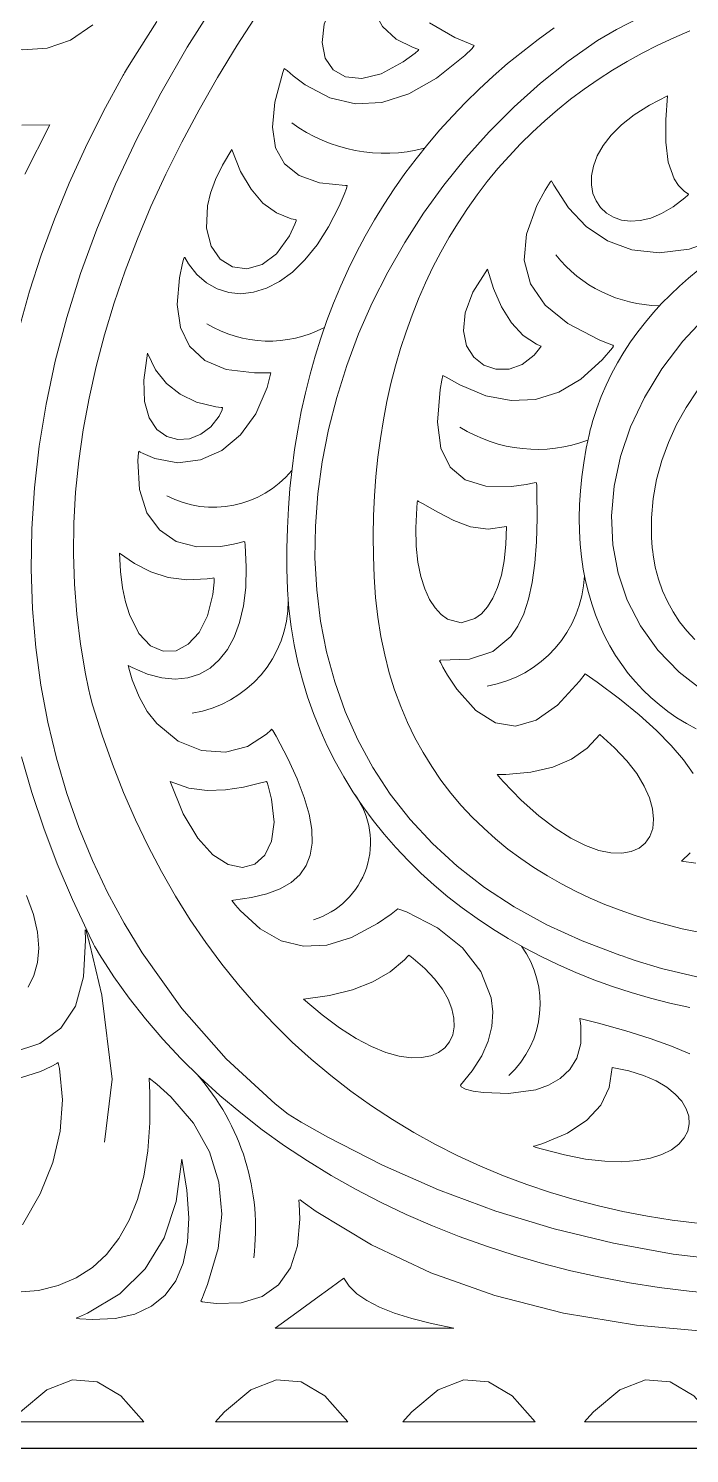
# Model space of a CAD drawing. Header units: inches. Extents: x 249 to 1192, y -18 to 440.
# Drawn here: x 703.791 to 704.102, y 263.882 to 264.551 of the extents above; entities that cross this region are included whole.
import ezdxf

# ---------------------------------------------------------------- set-up
doc = ezdxf.new("R2010")
doc.units = ezdxf.units.IN
doc.header["$MEASUREMENT"] = 0
doc.layers.add('KACA', color=141, linetype='Continuous', lineweight=30)
doc.layers.add('KUSEN', color=16, linetype='Continuous', lineweight=15)

# ---------------------------------------------------------------- blocks, each defined once
blk = doc.blocks.new('GORGA')
blk.add_lwpolyline([(366.59218, 151.19092), (367.59218, 151.19092), (367.59218, 149.19092), (366.59218, 149.19092)], close=True)
blk.add_lwpolyline([(366.59218, 151.19092), (367.59218, 151.19092), (367.59218, 149.19092), (366.59218, 149.19092)], close=True)
at = {"lineweight": 9}
for points in [[(366.81502, 149.86991), (366.8013, 149.84821), (366.78886, 149.82664), (366.77767, 149.80522), (366.76769, 149.78397), (366.7589, 149.7629), (366.75128, 149.74204), (366.74478, 149.72141), (366.73939, 149.70102), (366.73508, 149.68089), (366.73181, 149.66104), (366.72956, 149.6415), (366.72831, 149.62227), (366.72801, 149.60339), (366.72865, 149.58486), (366.73019, 149.56671), (366.73261, 149.54896), (366.73588, 149.53162), (366.73997, 149.51471), (366.74485, 149.49826), (366.75049, 149.48229), (366.75687, 149.4668), (366.76395, 149.45182), (366.77171, 149.43738), (366.78012, 149.42348), (366.79878, 149.39741), (366.81968, 149.37376), (366.84262, 149.35269), (366.84865, 149.34784), (366.85483, 149.34408), (366.86737, 149.33698), (366.89302, 149.32389), (366.91936, 149.31233), (366.94627, 149.30234), (366.97367, 149.29396), (367.00145, 149.28721), (367.0295, 149.28214), (367.05773, 149.27877)], [(367.02057, 149.86557), (367.00291, 149.85664), (366.99391, 149.85147), (366.98025, 149.84178), (366.96723, 149.83138), (366.95486, 149.8203), (366.94316, 149.80861), (366.93215, 149.79636), (366.92187, 149.78359), (366.91231, 149.77035), (366.90351, 149.7567), (366.89548, 149.74269), (366.88824, 149.72837), (366.88182, 149.71378), (366.87623, 149.69898), (366.8715, 149.68402), (366.86764, 149.66895), (366.86467, 149.65382), (366.86261, 149.63868), (366.86149, 149.62359), (366.86132, 149.60858), (366.86212, 149.59372), (366.86392, 149.57906), (366.86673, 149.56463), (366.87057, 149.5505), (366.87547, 149.53672), (366.88144, 149.52334), (366.8885, 149.5104), (366.89667, 149.49795), (366.90598, 149.48606), (366.91644, 149.47476), (366.92807, 149.46412), (366.94089, 149.45417), (366.95492, 149.44498), (366.97019, 149.43658), (366.98671, 149.42904), (367.0045, 149.4224), (367.0061, 149.42186), (367.00689, 149.42157), (367.00846, 149.42101), (367.0116, 149.41993), (367.02409, 149.41604), (367.04863, 149.41027)], [(367.04565, 149.7228), (367.03408, 149.71038), (367.02419, 149.69738), (367.01599, 149.68393), (367.0095, 149.67018), (367.00476, 149.65626), (367.00179, 149.6423), (367.0006, 149.62844), (367.00122, 149.61483), (367.00367, 149.60159), (367.00798, 149.58886), (367.01416, 149.57679), (367.02225, 149.56549), (367.03226, 149.55512), (367.04422, 149.54581)], [(366.81502, 149.86991), (366.8013, 149.84821), (366.78886, 149.82664), (366.77767, 149.80522), (366.76769, 149.78397), (366.7589, 149.7629), (366.75128, 149.74204), (366.74478, 149.72141), (366.73939, 149.70102), (366.73508, 149.68089), (366.73181, 149.66104), (366.72956, 149.6415), (366.72831, 149.62227), (366.72801, 149.60339), (366.72865, 149.58486), (366.73019, 149.56671), (366.73261, 149.54896), (366.73588, 149.53162), (366.73997, 149.51471), (366.74485, 149.49826), (366.75049, 149.48229), (366.75687, 149.4668), (366.76395, 149.45182), (366.77171, 149.43738), (366.78012, 149.42348), (366.79878, 149.39741), (366.81968, 149.37376), (366.84262, 149.35269), (366.84865, 149.34784), (366.85483, 149.34408), (366.86737, 149.33698), (366.89302, 149.32389), (366.91936, 149.31233), (366.94627, 149.30234), (366.97367, 149.29396), (367.00145, 149.28721), (367.0295, 149.28214), (367.05773, 149.27877)], [(367.02057, 149.86557), (367.00291, 149.85664), (366.99391, 149.85147), (366.98025, 149.84178), (366.96723, 149.83138), (366.95486, 149.8203), (366.94316, 149.80861), (366.93215, 149.79636), (366.92187, 149.78359), (366.91231, 149.77035), (366.90351, 149.7567), (366.89548, 149.74269), (366.88824, 149.72837), (366.88182, 149.71378), (366.87623, 149.69898), (366.8715, 149.68402), (366.86764, 149.66895), (366.86467, 149.65382), (366.86261, 149.63868), (366.86149, 149.62359), (366.86132, 149.60858), (366.86212, 149.59372), (366.86392, 149.57906), (366.86673, 149.56463), (366.87057, 149.5505), (366.87547, 149.53672), (366.88144, 149.52334), (366.8885, 149.5104), (366.89667, 149.49795), (366.90598, 149.48606), (366.91644, 149.47476), (366.92807, 149.46412), (366.94089, 149.45417), (366.95492, 149.44498), (366.97019, 149.43658), (366.98671, 149.42904), (367.0045, 149.4224), (367.0061, 149.42186), (367.00689, 149.42157), (367.00846, 149.42101), (367.0116, 149.41993), (367.02409, 149.41604), (367.04863, 149.41027)], [(367.04565, 149.7228), (367.03408, 149.71038), (367.02419, 149.69738), (367.01599, 149.68393), (367.0095, 149.67018), (367.00476, 149.65626), (367.00179, 149.6423), (367.0006, 149.62844), (367.00122, 149.61483), (367.00367, 149.60159), (367.00798, 149.58886), (367.01416, 149.57679), (367.02225, 149.56549), (367.03226, 149.55512), (367.04422, 149.54581)], [(367.04009, 149.4655), (367.03342, 149.46642), (367.0375, 149.47038)], [(367.03891, 149.50753), (367.03436, 149.51398), (367.02862, 149.52071), (367.02169, 149.52772), (367.01357, 149.53502), (367.00427, 149.5426), (366.99377, 149.55047), (366.98813, 149.5544), (366.98551, 149.5509), (366.97522, 149.53959), (366.96521, 149.53255), (366.95548, 149.52979), (366.94602, 149.5313), (366.93683, 149.53708), (366.92792, 149.54714), (366.92357, 149.55377), (366.92142, 149.55749), (366.92036, 149.55945), (366.91982, 149.56045), (366.92029, 149.56073), (366.93391, 149.56115), (366.94484, 149.56473), (366.95326, 149.57176), (366.95659, 149.57665), (366.95936, 149.5825), (366.96159, 149.58935), (366.96332, 149.59724), (366.96455, 149.60618), (366.96532, 149.61623), (366.96565, 149.62741), (366.96555, 149.63977), (366.96547, 149.64304), (366.96515, 149.64415), (366.9642, 149.64393), (366.96051, 149.64318), (366.95356, 149.64218), (366.94147, 149.64229), (366.93186, 149.64528), (366.92482, 149.65122), (366.92046, 149.66021), (366.91887, 149.67235), (366.92014, 149.68771), (366.92091, 149.69207), (366.92137, 149.69433), (366.92293, 149.69346), (366.92928, 149.68985), (366.94162, 149.68475), (366.95349, 149.68248), (366.96488, 149.68303), (366.97579, 149.68641), (366.98622, 149.69261), (366.99617, 149.70164), (367.00097, 149.70722), (367.00156, 149.70796), (367.00123, 149.70853), (366.999, 149.70935), (366.99473, 149.71105), (366.98008, 149.71858), (366.96934, 149.7273), (366.96252, 149.73721), (366.95961, 149.74831), (366.96062, 149.76059), (366.96554, 149.77407), (366.96948, 149.78126), (366.97181, 149.78496), (366.97239, 149.78564), (366.97275, 149.78492), (366.97349, 149.7835), (366.98032, 149.77294), (366.98872, 149.76411), (366.99866, 149.75739), (367.01005, 149.75314), (367.02286, 149.75174), (367.03701, 149.75354), (367.05246, 149.75894)], [(367.0374, 149.37612), (367.02869, 149.37974), (367.01867, 149.3833), (367.00728, 149.38685), (366.99447, 149.39043), (366.98752, 149.39225), (366.98573, 149.3927), (366.9858, 149.39162), (366.98612, 149.38928), (366.98613, 149.38094), (366.98434, 149.37411), (366.98102, 149.36867), (366.97649, 149.36446), (366.97104, 149.36136), (366.96496, 149.35924), (366.95213, 149.3574), (366.94037, 149.35786), (366.93564, 149.35862), (366.93206, 149.35955), (366.92995, 149.36053), (366.92959, 149.36141), (366.93517, 149.36809), (366.9396, 149.37512), (366.94263, 149.38209), (366.94433, 149.38897), (366.94477, 149.39571), (366.94402, 149.40227), (366.93927, 149.41465), (366.93066, 149.42576), (366.91878, 149.43524), (366.90422, 149.44273), (366.90027, 149.44408), (366.89706, 149.44159), (366.89074, 149.43719), (366.87854, 149.43064), (366.86692, 149.42712), (366.85588, 149.42662), (366.84541, 149.42914), (366.83552, 149.43467), (366.82621, 149.44323), (366.82397, 149.44584), (366.82287, 149.44722), (366.82232, 149.44792), (366.82309, 149.44816), (366.83147, 149.44938), (366.83877, 149.45115), (366.84498, 149.45352), (366.85011, 149.45649), (366.85417, 149.4601), (366.85717, 149.46437), (366.85909, 149.46932), (366.85996, 149.47497), (366.85977, 149.48135), (366.85852, 149.48849), (366.85623, 149.49639), (366.8529, 149.5051), (366.84852, 149.51463), (366.84311, 149.52501), (366.8416, 149.52774), (366.84096, 149.52835), (366.84051, 149.52786), (366.83862, 149.52599), (366.8297, 149.52029), (366.81924, 149.51764), (366.80807, 149.51835), (366.79704, 149.5227), (366.78698, 149.531), (366.78257, 149.53672), (366.77872, 149.54354), (366.77553, 149.55149), (366.77421, 149.55591), (366.77366, 149.55818), (366.77549, 149.55723), (366.78261, 149.55424), (366.78936, 149.55246), (366.79572, 149.55188), (366.80164, 149.55246), (366.80708, 149.55416), (366.81202, 149.55696), (366.8164, 149.56082), (366.8202, 149.5657), (366.82337, 149.57158), (366.82588, 149.57843), (366.82769, 149.58621), (366.82877, 149.59488), (366.82906, 149.60442), (366.82855, 149.6148), (366.82842, 149.61616), (366.82786, 149.61647), (366.82627, 149.61599), (366.82313, 149.61517), (366.81706, 149.61404), (366.80586, 149.61387), (366.79617, 149.61646), (366.78826, 149.6218), (366.78243, 149.6299), (366.77896, 149.64072), (366.77814, 149.65427), (366.77838, 149.65808), (366.77863, 149.6587), (366.77929, 149.65832), (366.78064, 149.6576), (366.78605, 149.65531), (366.79695, 149.65336), (366.80759, 149.65472), (366.81753, 149.65915), (366.82634, 149.66643), (366.83359, 149.67633), (366.83885, 149.6886), (366.84061, 149.69555), (366.83291, 149.69545), (366.81968, 149.69711), (366.80956, 149.70134), (366.80244, 149.70796), (366.79818, 149.71675), (366.79664, 149.7275), (366.79769, 149.74002), (366.79915, 149.74688), (366.79961, 149.74865), (366.79985, 149.74954), (366.80019, 149.7496), (366.80192, 149.74668), (366.80588, 149.74164), (366.81041, 149.73769), (366.81542, 149.73486), (366.82083, 149.73317), (366.82655, 149.73264), (366.83248, 149.73331), (366.83855, 149.73521), (366.84465, 149.73835), (366.8507, 149.74277), (366.85662, 149.7485), (366.86231, 149.75556), (366.86768, 149.76397), (366.87265, 149.77377), (366.87496, 149.7792), (366.87606, 149.78205), (366.87642, 149.78333), (366.87557, 149.78334), (366.86339, 149.78463), (366.85387, 149.78801), (366.84701, 149.79349), (366.84282, 149.80106), (366.84129, 149.81072), (366.84242, 149.82247), (366.84621, 149.83632), (366.84687, 149.8382), (366.84818, 149.8373), (366.851, 149.83484), (366.8567, 149.83055), (366.86835, 149.82448), (366.88035, 149.82176), (366.89268, 149.82239), (366.90535, 149.82637), (366.91836, 149.8337), (366.93171, 149.84439), (366.9351, 149.84758), (366.93613, 149.84907), (366.93418, 149.84977), (366.92694, 149.85276), (366.91503, 149.85966)], [(367.04867, 149.24555), (367.01227, 149.24876), (366.97798, 149.25446), (366.9458, 149.26265), (366.91573, 149.27334), (366.88778, 149.28652), (366.86194, 149.30219), (366.85581, 149.3065), (366.8543, 149.3076), (366.85375, 149.3075), (366.85392, 149.30566), (366.85426, 149.29859), (366.85316, 149.28605), (366.84978, 149.27573), (366.84418, 149.26775), (366.83646, 149.2622), (366.82668, 149.25922), (366.81494, 149.2589), (366.80836, 149.25978), (366.80779, 149.26014), (366.80827, 149.26125), (366.8092, 149.26346), (366.81091, 149.26783), (366.81579, 149.28476), (366.81756, 149.30079), (366.81623, 149.31592), (366.81178, 149.33016), (366.80422, 149.34349), (366.79356, 149.35592), (366.78706, 149.3618), (366.78352, 149.36465), (366.78376, 149.3577), (366.78383, 149.34366), (366.78288, 149.33063), (366.78092, 149.31866), (366.77799, 149.30777), (366.77409, 149.29801), (366.76925, 149.28941), (366.76348, 149.282), (366.7568, 149.27583), (366.74922, 149.27093), (366.74078, 149.26733), (366.73148, 149.26508), (366.72134, 149.26421)], [(366.7239, 149.29591), (366.7323, 149.31046), (366.73824, 149.32506), (366.74172, 149.33973), (366.74274, 149.35446), (366.74129, 149.36924), (366.74094, 149.37109), (366.74072, 149.37193), (366.74006, 149.37156), (366.73746, 149.37015), (366.73244, 149.36778), (366.72311, 149.36478)], [(366.72658, 149.40732), (366.72924, 149.41275), (366.73094, 149.41887), (366.73157, 149.42569), (366.73102, 149.4332), (366.72918, 149.44141), (366.72593, 149.45033)], [(366.72509, 149.78871), (366.73688, 149.81192), (366.72361, 149.81172)], [(366.69306, 149.85761), (366.69958, 149.85411), (366.71214, 149.84913), (366.72409, 149.84696), (366.7355, 149.84774), (366.74644, 149.85161), (366.75696, 149.85869)], [(367.04009, 149.4655), (367.03342, 149.46642), (367.0375, 149.47038)], [(367.03891, 149.50753), (367.03436, 149.51398), (367.02862, 149.52071), (367.02169, 149.52772), (367.01357, 149.53502), (367.00427, 149.5426), (366.99377, 149.55047), (366.98813, 149.5544), (366.98551, 149.5509), (366.97522, 149.53959), (366.96521, 149.53255), (366.95548, 149.52979), (366.94602, 149.5313), (366.93683, 149.53708), (366.92792, 149.54714), (366.92357, 149.55377), (366.92142, 149.55749), (366.92036, 149.55945), (366.91982, 149.56045), (366.92029, 149.56073), (366.93391, 149.56115), (366.94484, 149.56473), (366.95326, 149.57176), (366.95659, 149.57665), (366.95936, 149.5825), (366.96159, 149.58935), (366.96332, 149.59724), (366.96455, 149.60618), (366.96532, 149.61623), (366.96565, 149.62741), (366.96555, 149.63977), (366.96547, 149.64304), (366.96515, 149.64415), (366.9642, 149.64393), (366.96051, 149.64318), (366.95356, 149.64218), (366.94147, 149.64229), (366.93186, 149.64528), (366.92482, 149.65122), (366.92046, 149.66021), (366.91887, 149.67235), (366.92014, 149.68771), (366.92091, 149.69207), (366.92137, 149.69433), (366.92293, 149.69346), (366.92928, 149.68985), (366.94162, 149.68475), (366.95349, 149.68248), (366.96488, 149.68303), (366.97579, 149.68641), (366.98622, 149.69261), (366.99617, 149.70164), (367.00097, 149.70722), (367.00156, 149.70796), (367.00123, 149.70853), (366.999, 149.70935), (366.99473, 149.71105), (366.98008, 149.71858), (366.96934, 149.7273), (366.96252, 149.73721), (366.95961, 149.74831), (366.96062, 149.76059), (366.96554, 149.77407), (366.96948, 149.78126), (366.97181, 149.78496), (366.97239, 149.78564), (366.97275, 149.78492), (366.97349, 149.7835), (366.98032, 149.77294), (366.98872, 149.76411), (366.99866, 149.75739), (367.01005, 149.75314), (367.02286, 149.75174), (367.03701, 149.75354), (367.05246, 149.75894)], [(367.0374, 149.37612), (367.02869, 149.37974), (367.01867, 149.3833), (367.00728, 149.38685), (366.99447, 149.39043), (366.98752, 149.39225), (366.98573, 149.3927), (366.9858, 149.39162), (366.98612, 149.38928), (366.98613, 149.38094), (366.98434, 149.37411), (366.98102, 149.36867), (366.97649, 149.36446), (366.97104, 149.36136), (366.96496, 149.35924), (366.95213, 149.3574), (366.94037, 149.35786), (366.93564, 149.35862), (366.93206, 149.35955), (366.92995, 149.36053), (366.92959, 149.36141), (366.93517, 149.36809), (366.9396, 149.37512), (366.94263, 149.38209), (366.94433, 149.38897), (366.94477, 149.39571), (366.94402, 149.40227), (366.93927, 149.41465), (366.93066, 149.42576), (366.91878, 149.43524), (366.90422, 149.44273), (366.90027, 149.44408), (366.89706, 149.44159), (366.89074, 149.43719), (366.87854, 149.43064), (366.86692, 149.42712), (366.85588, 149.42662), (366.84541, 149.42914), (366.83552, 149.43467), (366.82621, 149.44323), (366.82397, 149.44584), (366.82287, 149.44722), (366.82232, 149.44792), (366.82309, 149.44816), (366.83147, 149.44938), (366.83877, 149.45115), (366.84498, 149.45352), (366.85011, 149.45649), (366.85417, 149.4601), (366.85717, 149.46437), (366.85909, 149.46932), (366.85996, 149.47497), (366.85977, 149.48135), (366.85852, 149.48849), (366.85623, 149.49639), (366.8529, 149.5051), (366.84852, 149.51463), (366.84311, 149.52501), (366.8416, 149.52774), (366.84096, 149.52835), (366.84051, 149.52786), (366.83862, 149.52599), (366.8297, 149.52029), (366.81924, 149.51764), (366.80807, 149.51835), (366.79704, 149.5227), (366.78698, 149.531), (366.78257, 149.53672), (366.77872, 149.54354), (366.77553, 149.55149), (366.77421, 149.55591), (366.77366, 149.55818), (366.77549, 149.55723), (366.78261, 149.55424), (366.78936, 149.55246), (366.79572, 149.55188), (366.80164, 149.55246), (366.80708, 149.55416), (366.81202, 149.55696), (366.8164, 149.56082), (366.8202, 149.5657), (366.82337, 149.57158), (366.82588, 149.57843), (366.82769, 149.58621), (366.82877, 149.59488), (366.82906, 149.60442), (366.82855, 149.6148), (366.82842, 149.61616), (366.82786, 149.61647), (366.82627, 149.61599), (366.82313, 149.61517), (366.81706, 149.61404), (366.80586, 149.61387), (366.79617, 149.61646), (366.78826, 149.6218), (366.78243, 149.6299), (366.77896, 149.64072), (366.77814, 149.65427), (366.77838, 149.65808), (366.77863, 149.6587), (366.77929, 149.65832), (366.78064, 149.6576), (366.78605, 149.65531), (366.79695, 149.65336), (366.80759, 149.65472), (366.81753, 149.65915), (366.82634, 149.66643), (366.83359, 149.67633), (366.83885, 149.6886), (366.84061, 149.69555), (366.83291, 149.69545), (366.81968, 149.69711), (366.80956, 149.70134), (366.80244, 149.70796), (366.79818, 149.71675), (366.79664, 149.7275), (366.79769, 149.74002), (366.79915, 149.74688), (366.79961, 149.74865), (366.79985, 149.74954), (366.80019, 149.7496), (366.80192, 149.74668), (366.80588, 149.74164), (366.81041, 149.73769), (366.81542, 149.73486), (366.82083, 149.73317), (366.82655, 149.73264), (366.83248, 149.73331), (366.83855, 149.73521), (366.84465, 149.73835), (366.8507, 149.74277), (366.85662, 149.7485), (366.86231, 149.75556), (366.86768, 149.76397), (366.87265, 149.77377), (366.87496, 149.7792), (366.87606, 149.78205), (366.87642, 149.78333), (366.87557, 149.78334), (366.86339, 149.78463), (366.85387, 149.78801), (366.84701, 149.79349), (366.84282, 149.80106), (366.84129, 149.81072), (366.84242, 149.82247), (366.84621, 149.83632), (366.84687, 149.8382), (366.84818, 149.8373), (366.851, 149.83484), (366.8567, 149.83055), (366.86835, 149.82448), (366.88035, 149.82176), (366.89268, 149.82239), (366.90535, 149.82637), (366.91836, 149.8337), (366.93171, 149.84439), (366.9351, 149.84758), (366.93613, 149.84907), (366.93418, 149.84977), (366.92694, 149.85276), (366.91503, 149.85966)], [(367.04867, 149.24555), (367.01227, 149.24876), (366.97798, 149.25446), (366.9458, 149.26265), (366.91573, 149.27334), (366.88778, 149.28652), (366.86194, 149.30219), (366.85581, 149.3065), (366.8543, 149.3076), (366.85375, 149.3075), (366.85392, 149.30566), (366.85426, 149.29859), (366.85316, 149.28605), (366.84978, 149.27573), (366.84418, 149.26775), (366.83646, 149.2622), (366.82668, 149.25922), (366.81494, 149.2589), (366.80836, 149.25978), (366.80779, 149.26014), (366.80827, 149.26125), (366.8092, 149.26346), (366.81091, 149.26783), (366.81579, 149.28476), (366.81756, 149.30079), (366.81623, 149.31592), (366.81178, 149.33016), (366.80422, 149.34349), (366.79356, 149.35592), (366.78706, 149.3618), (366.78352, 149.36465), (366.78376, 149.3577), (366.78383, 149.34366), (366.78288, 149.33063), (366.78092, 149.31866), (366.77799, 149.30777), (366.77409, 149.29801), (366.76925, 149.28941), (366.76348, 149.282), (366.7568, 149.27583), (366.74922, 149.27093), (366.74078, 149.26733), (366.73148, 149.26508), (366.72134, 149.26421)], [(366.7239, 149.29591), (366.7323, 149.31046), (366.73824, 149.32506), (366.74172, 149.33973), (366.74274, 149.35446), (366.74129, 149.36924), (366.74094, 149.37109), (366.74072, 149.37193), (366.74006, 149.37156), (366.73746, 149.37015), (366.73244, 149.36778), (366.72311, 149.36478)], [(366.72658, 149.40732), (366.72924, 149.41275), (366.73094, 149.41887), (366.73157, 149.42569), (366.73102, 149.4332), (366.72918, 149.44141), (366.72593, 149.45033)], [(366.72509, 149.78871), (366.73688, 149.81192), (366.72361, 149.81172)], [(366.69306, 149.85761), (366.69958, 149.85411), (366.71214, 149.84913), (366.72409, 149.84696), (366.7355, 149.84774), (366.74644, 149.85161), (366.75696, 149.85869)], [(367.05127, 149.26332), (367.03704, 149.26469), (367.02293, 149.26649), (367.00897, 149.26871), (366.99516, 149.27133), (366.98153, 149.27436), (366.96808, 149.27779), (366.95484, 149.28162), (366.9418, 149.28584), (366.929, 149.29044), (366.91644, 149.29542), (366.90414, 149.30077), (366.8921, 149.3065), (366.88036, 149.31259), (366.86891, 149.31903), (366.85778, 149.32584), (366.84698, 149.33299), (366.83652, 149.34049), (366.82642, 149.34833), (366.81668, 149.3565), (366.80734, 149.365), (366.79839, 149.37382), (366.78986, 149.38296), (366.78176, 149.39242), (366.7741, 149.40219), (366.7669, 149.41226), (366.76017, 149.42263), (366.75856, 149.42527), (366.75785, 149.4265), (366.75733, 149.42754), (366.75525, 149.43172), (366.74741, 149.44844), (366.74031, 149.46516), (366.73395, 149.48189), (366.72833, 149.49863), (366.72344, 149.51538)], [(366.72253, 149.71696), (366.72727, 149.73381), (366.73274, 149.75067), (366.73895, 149.76753), (366.7459, 149.78441), (366.75359, 149.80129), (366.76202, 149.81818), (366.77118, 149.83507), (366.77148, 149.8356), (366.77188, 149.83626), (366.77287, 149.83788), (366.77488, 149.84111), (366.77892, 149.84754), (366.78713, 149.8603)], [(367.05127, 149.26332), (367.03704, 149.26469), (367.02293, 149.26649), (367.00897, 149.26871), (366.99516, 149.27133), (366.98153, 149.27436), (366.96808, 149.27779), (366.95484, 149.28162), (366.9418, 149.28584), (366.929, 149.29044), (366.91644, 149.29542), (366.90414, 149.30077), (366.8921, 149.3065), (366.88036, 149.31259), (366.86891, 149.31903), (366.85778, 149.32584), (366.84698, 149.33299), (366.83652, 149.34049), (366.82642, 149.34833), (366.81668, 149.3565), (366.80734, 149.365), (366.79839, 149.37382), (366.78986, 149.38296), (366.78176, 149.39242), (366.7741, 149.40219), (366.7669, 149.41226), (366.76017, 149.42263), (366.75856, 149.42527), (366.75785, 149.4265), (366.75733, 149.42754), (366.75525, 149.43172), (366.74741, 149.44844), (366.74031, 149.46516), (366.73395, 149.48189), (366.72833, 149.49863), (366.72344, 149.51538)], [(366.72253, 149.71696), (366.72727, 149.73381), (366.73274, 149.75067), (366.73895, 149.76753), (366.7459, 149.78441), (366.75359, 149.80129), (366.76202, 149.81818), (366.77118, 149.83507), (366.77148, 149.8356), (366.77188, 149.83626), (366.77287, 149.83788), (366.77488, 149.84111), (366.77892, 149.84754), (366.78713, 149.8603)], [(366.9736, 149.85732), (366.96611, 149.8519), (366.95884, 149.84632), (366.95179, 149.84057), (366.94497, 149.83466), (366.93837, 149.82859), (366.932, 149.82237), (366.92586, 149.81599), (366.91994, 149.80946), (366.91425, 149.80278), (366.90879, 149.79595), (366.90356, 149.78898), (366.89856, 149.78187), (366.89379, 149.77462), (366.88926, 149.76722), (366.88495, 149.7597), (366.88088, 149.75203), (366.87704, 149.74424), (366.87344, 149.73632), (366.87008, 149.72827), (366.86695, 149.7201), (366.86406, 149.7118), (366.8614, 149.70339), (366.85899, 149.69485), (366.85681, 149.6862), (366.85488, 149.67744), (366.85319, 149.66856), (366.85173, 149.65958), (366.85053, 149.65049), (366.84956, 149.6413), (366.84884, 149.632), (366.84837, 149.6226), (366.84814, 149.61311), (366.84816, 149.60352), (366.84842, 149.59384), (366.84854, 149.59147), (366.8487, 149.58929), (366.84909, 149.58496), (366.85015, 149.5764), (366.85156, 149.56797), (366.85332, 149.55968), (366.85542, 149.55154), (366.85785, 149.54355), (366.86062, 149.53571), (366.8637, 149.52803), (366.86711, 149.52052), (366.87082, 149.51317), (366.87484, 149.50599), (366.87916, 149.49898), (366.88377, 149.49216), (366.88866, 149.48552), (366.89384, 149.47906), (366.89929, 149.4728), (366.90501, 149.46673), (366.91099, 149.46087), (366.91722, 149.45521), (366.92371, 149.44976), (366.93044, 149.44452), (366.93741, 149.4395), (366.94461, 149.4347), (366.95203, 149.43013), (366.95968, 149.42578), (366.96754, 149.42167), (366.9756, 149.4178), (366.98387, 149.41418), (366.99233, 149.4108), (367.00098, 149.40767), (367.00982, 149.40479), (367.01883, 149.40218), (367.02801, 149.39983), (367.03735, 149.39775)], [(367.04126, 149.74361), (367.03677, 149.73994), (367.03241, 149.73612), (367.02818, 149.73215), (367.02411, 149.72804), (367.0202, 149.72377), (367.01645, 149.71936), (367.01288, 149.7148), (367.0095, 149.71009), (367.00631, 149.70523), (367.00332, 149.70023), (367.00055, 149.69509), (366.998, 149.6898), (366.99568, 149.68437), (366.9936, 149.67879), (366.99177, 149.67308), (366.99096, 149.67016), (366.99057, 149.6687), (366.99017, 149.66703), (366.98871, 149.66013), (366.98751, 149.65334), (366.98659, 149.64667), (366.98592, 149.64011), (366.98552, 149.63368), (366.98537, 149.62738), (366.98548, 149.6212), (366.98584, 149.61516), (366.98645, 149.60925), (366.9873, 149.60349), (366.98839, 149.59787), (366.98971, 149.5924), (366.99127, 149.58709), (366.99306, 149.58193), (366.99508, 149.57694), (366.99732, 149.57211), (366.99978, 149.56745), (367.00246, 149.56296), (367.00535, 149.55865), (367.00844, 149.55452), (367.01175, 149.55057), (367.01526, 149.54682), (367.01896, 149.54325), (367.02287, 149.53988), (367.02696, 149.53672), (367.03125, 149.53376), (367.03572, 149.531), (367.04037, 149.52846)], [(366.9736, 149.85732), (366.96611, 149.8519), (366.95884, 149.84632), (366.95179, 149.84057), (366.94497, 149.83466), (366.93837, 149.82859), (366.932, 149.82237), (366.92586, 149.81599), (366.91994, 149.80946), (366.91425, 149.80278), (366.90879, 149.79595), (366.90356, 149.78898), (366.89856, 149.78187), (366.89379, 149.77462), (366.88926, 149.76722), (366.88495, 149.7597), (366.88088, 149.75203), (366.87704, 149.74424), (366.87344, 149.73632), (366.87008, 149.72827), (366.86695, 149.7201), (366.86406, 149.7118), (366.8614, 149.70339), (366.85899, 149.69485), (366.85681, 149.6862), (366.85488, 149.67744), (366.85319, 149.66856), (366.85173, 149.65958), (366.85053, 149.65049), (366.84956, 149.6413), (366.84884, 149.632), (366.84837, 149.6226), (366.84814, 149.61311), (366.84816, 149.60352), (366.84842, 149.59384), (366.84854, 149.59147), (366.8487, 149.58929), (366.84909, 149.58496), (366.85015, 149.5764), (366.85156, 149.56797), (366.85332, 149.55968), (366.85542, 149.55154), (366.85785, 149.54355), (366.86062, 149.53571), (366.8637, 149.52803), (366.86711, 149.52052), (366.87082, 149.51317), (366.87484, 149.50599), (366.87916, 149.49898), (366.88377, 149.49216), (366.88866, 149.48552), (366.89384, 149.47906), (366.89929, 149.4728), (366.90501, 149.46673), (366.91099, 149.46087), (366.91722, 149.45521), (366.92371, 149.44976), (366.93044, 149.44452), (366.93741, 149.4395), (366.94461, 149.4347), (366.95203, 149.43013), (366.95968, 149.42578), (366.96754, 149.42167), (366.9756, 149.4178), (366.98387, 149.41418), (366.99233, 149.4108), (367.00098, 149.40767), (367.00982, 149.40479), (367.01883, 149.40218), (367.02801, 149.39983), (367.03735, 149.39775)], [(367.04126, 149.74361), (367.03677, 149.73994), (367.03241, 149.73612), (367.02818, 149.73215), (367.02411, 149.72804), (367.0202, 149.72377), (367.01645, 149.71936), (367.01288, 149.7148), (367.0095, 149.71009), (367.00631, 149.70523), (367.00332, 149.70023), (367.00055, 149.69509), (366.998, 149.6898), (366.99568, 149.68437), (366.9936, 149.67879), (366.99177, 149.67308), (366.99096, 149.67016), (366.99057, 149.6687), (366.99017, 149.66703), (366.98871, 149.66013), (366.98751, 149.65334), (366.98659, 149.64667), (366.98592, 149.64011), (366.98552, 149.63368), (366.98537, 149.62738), (366.98548, 149.6212), (366.98584, 149.61516), (366.98645, 149.60925), (366.9873, 149.60349), (366.98839, 149.59787), (366.98971, 149.5924), (366.99127, 149.58709), (366.99306, 149.58193), (366.99508, 149.57694), (366.99732, 149.57211), (366.99978, 149.56745), (367.00246, 149.56296), (367.00535, 149.55865), (367.00844, 149.55452), (367.01175, 149.55057), (367.01526, 149.54682), (367.01896, 149.54325), (367.02287, 149.53988), (367.02696, 149.53672), (367.03125, 149.53376), (367.03572, 149.531), (367.04037, 149.52846)], [(367.03972, 149.5705), (367.03598, 149.5745), (367.03256, 149.57879), (367.02949, 149.58336), (367.02678, 149.5882), (367.02446, 149.59331), (367.02256, 149.59868), (367.02108, 149.6043), (367.02007, 149.61017), (367.01989, 149.61167), (367.0198, 149.6125), (367.01968, 149.61366), (367.01933, 149.6183), (367.01929, 149.62751), (367.02011, 149.63661), (367.02174, 149.64555), (367.02415, 149.65432), (367.02729, 149.66288), (367.03114, 149.67121), (367.03564, 149.67927), (367.04077, 149.68704)], [(367.0488, 149.43173), (367.03379, 149.43475), (367.01901, 149.43864), (367.01174, 149.44093), (367.00457, 149.44344), (366.9975, 149.44618), (366.99054, 149.44916), (366.98372, 149.45237), (366.97703, 149.45583), (366.9705, 149.45954), (366.96414, 149.46349), (366.95794, 149.46769), (366.95194, 149.47215), (366.94613, 149.47687), (366.94054, 149.48185), (366.93516, 149.48709), (366.93003, 149.49261), (366.92513, 149.49839), (366.92049, 149.50445), (366.91613, 149.51079), (366.91204, 149.51741), (366.90824, 149.52431), (366.90475, 149.5315), (366.90157, 149.53899), (366.89873, 149.54677), (366.89621, 149.55485), (366.89405, 149.56322), (366.89226, 149.57191), (366.89083, 149.5809), (366.88979, 149.5902), (366.88915, 149.59988), (366.8888, 149.60956), (366.88871, 149.6191), (366.88887, 149.62852), (366.88929, 149.63779), (366.88996, 149.64694), (366.89088, 149.65594), (366.89204, 149.66479), (366.89345, 149.67351), (366.8951, 149.68207), (366.89699, 149.69049), (366.89912, 149.69876), (366.90148, 149.70687), (366.90407, 149.71482), (366.90689, 149.72262), (366.90994, 149.73025), (366.91322, 149.73772), (366.91672, 149.74503), (366.92043, 149.75217), (366.92437, 149.75913), (366.92852, 149.76593), (366.93289, 149.77255), (366.93746, 149.77899), (366.94224, 149.78525), (366.94723, 149.79133), (366.95243, 149.79722), (366.95782, 149.80293), (366.96341, 149.80845), (366.9692, 149.81377), (366.97519, 149.81891), (366.98136, 149.82384), (366.98773, 149.82858), (366.99428, 149.83312), (367.00101, 149.83745), (367.00793, 149.84158), (367.01503, 149.8455), (367.0223, 149.84921), (367.02975, 149.85271), (367.03737, 149.85599)], [(367.04084, 149.29663), (367.02909, 149.2981), (367.01743, 149.29994), (367.00587, 149.30215), (366.99441, 149.30474), (366.98306, 149.3077), (366.97184, 149.31103), (366.96076, 149.31475), (366.94982, 149.31886), (366.93904, 149.32335), (366.92842, 149.32823), (366.91798, 149.3335), (366.90772, 149.33916), (366.89766, 149.34523), (366.8878, 149.35169), (366.87816, 149.35856), (366.86875, 149.36584), (366.85957, 149.37352), (366.85063, 149.38162), (366.84195, 149.39013), (366.83354, 149.39906), (366.8254, 149.40841), (366.81755, 149.41818), (366.80999, 149.42837), (366.80274, 149.439), (366.7958, 149.45005), (366.78919, 149.46154), (366.78291, 149.47347), (366.77698, 149.48584), (366.77141, 149.49864), (366.7662, 149.5119), (366.76136, 149.5256), (366.75691, 149.53975), (366.7564, 149.54149), (366.75619, 149.54235), (366.75579, 149.54406), (366.755, 149.54749), (366.75356, 149.55437), (366.75116, 149.56825), (366.74942, 149.58226), (366.74834, 149.59641), (366.74789, 149.61069), (366.7481, 149.62507), (366.74893, 149.63957), (366.7504, 149.65417), (366.7525, 149.66885), (366.75522, 149.68362), (366.75855, 149.69846), (366.7625, 149.71338), (366.76705, 149.72834), (366.77221, 149.74336), (366.77797, 149.75843), (366.78431, 149.77352), (366.79125, 149.78864), (366.79876, 149.80378), (366.80686, 149.81893), (366.81553, 149.83408), (366.82477, 149.84923), (366.83457, 149.86436)], [(367.03972, 149.5705), (367.03598, 149.5745), (367.03256, 149.57879), (367.02949, 149.58336), (367.02678, 149.5882), (367.02446, 149.59331), (367.02256, 149.59868), (367.02108, 149.6043), (367.02007, 149.61017), (367.01989, 149.61167), (367.0198, 149.6125), (367.01968, 149.61366), (367.01933, 149.6183), (367.01929, 149.62751), (367.02011, 149.63661), (367.02174, 149.64555), (367.02415, 149.65432), (367.02729, 149.66288), (367.03114, 149.67121), (367.03564, 149.67927), (367.04077, 149.68704)], [(367.0488, 149.43173), (367.03379, 149.43475), (367.01901, 149.43864), (367.01174, 149.44093), (367.00457, 149.44344), (366.9975, 149.44618), (366.99054, 149.44916), (366.98372, 149.45237), (366.97703, 149.45583), (366.9705, 149.45954), (366.96414, 149.46349), (366.95794, 149.46769), (366.95194, 149.47215), (366.94613, 149.47687), (366.94054, 149.48185), (366.93516, 149.48709), (366.93003, 149.49261), (366.92513, 149.49839), (366.92049, 149.50445), (366.91613, 149.51079), (366.91204, 149.51741), (366.90824, 149.52431), (366.90475, 149.5315), (366.90157, 149.53899), (366.89873, 149.54677), (366.89621, 149.55485), (366.89405, 149.56322), (366.89226, 149.57191), (366.89083, 149.5809), (366.88979, 149.5902), (366.88915, 149.59988), (366.8888, 149.60956), (366.88871, 149.6191), (366.88887, 149.62852), (366.88929, 149.63779), (366.88996, 149.64694), (366.89088, 149.65594), (366.89204, 149.66479), (366.89345, 149.67351), (366.8951, 149.68207), (366.89699, 149.69049), (366.89912, 149.69876), (366.90148, 149.70687), (366.90407, 149.71482), (366.90689, 149.72262), (366.90994, 149.73025), (366.91322, 149.73772), (366.91672, 149.74503), (366.92043, 149.75217), (366.92437, 149.75913), (366.92852, 149.76593), (366.93289, 149.77255), (366.93746, 149.77899), (366.94224, 149.78525), (366.94723, 149.79133), (366.95243, 149.79722), (366.95782, 149.80293), (366.96341, 149.80845), (366.9692, 149.81377), (366.97519, 149.81891), (366.98136, 149.82384), (366.98773, 149.82858), (366.99428, 149.83312), (367.00101, 149.83745), (367.00793, 149.84158), (367.01503, 149.8455), (367.0223, 149.84921), (367.02975, 149.85271), (367.03737, 149.85599)], [(367.04084, 149.29663), (367.02909, 149.2981), (367.01743, 149.29994), (367.00587, 149.30215), (366.99441, 149.30474), (366.98306, 149.3077), (366.97184, 149.31103), (366.96076, 149.31475), (366.94982, 149.31886), (366.93904, 149.32335), (366.92842, 149.32823), (366.91798, 149.3335), (366.90772, 149.33916), (366.89766, 149.34523), (366.8878, 149.35169), (366.87816, 149.35856), (366.86875, 149.36584), (366.85957, 149.37352), (366.85063, 149.38162), (366.84195, 149.39013), (366.83354, 149.39906), (366.8254, 149.40841), (366.81755, 149.41818), (366.80999, 149.42837), (366.80274, 149.439), (366.7958, 149.45005), (366.78919, 149.46154), (366.78291, 149.47347), (366.77698, 149.48584), (366.77141, 149.49864), (366.7662, 149.5119), (366.76136, 149.5256), (366.75691, 149.53975), (366.7564, 149.54149), (366.75619, 149.54235), (366.75579, 149.54406), (366.755, 149.54749), (366.75356, 149.55437), (366.75116, 149.56825), (366.74942, 149.58226), (366.74834, 149.59641), (366.74789, 149.61069), (366.7481, 149.62507), (366.74893, 149.63957), (366.7504, 149.65417), (366.7525, 149.66885), (366.75522, 149.68362), (366.75855, 149.69846), (366.7625, 149.71338), (366.76705, 149.72834), (366.77221, 149.74336), (366.77797, 149.75843), (366.78431, 149.77352), (366.79125, 149.78864), (366.79876, 149.80378), (366.80686, 149.81893), (366.81553, 149.83408), (366.82477, 149.84923), (366.83457, 149.86436)], [(366.71928, 149.37677), (366.73214, 149.38087), (366.74197, 149.38806), (366.74881, 149.39846), (366.75268, 149.41219), (366.75359, 149.42936), (366.75336, 149.4342), (366.75384, 149.43371), (366.75557, 149.42734), (366.76117, 149.40362), (366.76609, 149.36419), (366.76247, 149.33463)], [(366.71928, 149.37677), (366.73214, 149.38087), (366.74197, 149.38806), (366.74881, 149.39846), (366.75268, 149.41219), (366.75359, 149.42936), (366.75336, 149.4342), (366.75384, 149.43371), (366.75557, 149.42734), (366.76117, 149.40362), (366.76609, 149.36419), (366.76247, 149.33463)]]:
    blk.add_lwpolyline(points, dxfattribs=at)
for points in [[(366.88641, 149.88992), (366.87632, 149.87927), (366.8695, 149.86888), (366.86569, 149.85913), (366.86466, 149.85041), (366.86615, 149.8431), (366.86992, 149.8376), (366.87571, 149.83429), (366.88328, 149.83355), (366.89239, 149.83577), (366.90277, 149.84135), (366.90836, 149.84551), (366.9098, 149.84671), (366.9101, 149.84717), (366.90955, 149.84734), (366.90741, 149.84809), (366.89951, 149.8521), (366.89304, 149.85798), (366.88841, 149.86605), (366.88605, 149.8766), (366.88641, 149.88992)], [(366.88641, 149.88992), (366.87632, 149.87927), (366.8695, 149.86888), (366.86569, 149.85913), (366.86466, 149.85041), (366.86615, 149.8431), (366.86992, 149.8376), (366.87571, 149.83429), (366.88328, 149.83355), (366.89239, 149.83577), (366.90277, 149.84135), (366.90836, 149.84551), (366.9098, 149.84671), (366.9101, 149.84717), (366.90955, 149.84734), (366.90741, 149.84809), (366.89951, 149.8521), (366.89304, 149.85798), (366.88841, 149.86605), (366.88605, 149.8766), (366.88641, 149.88992)], [(367.02689, 149.82543), (367.01844, 149.82111), (367.01124, 149.81655), (367.00524, 149.81181), (367.00039, 149.80697), (366.99661, 149.80209), (366.99385, 149.79725), (366.99205, 149.79252), (366.99116, 149.78798), (366.99111, 149.78368), (366.99185, 149.7797), (366.99331, 149.77612), (366.99544, 149.77301), (366.99818, 149.77043), (367.00147, 149.76846), (367.00525, 149.76717), (367.00946, 149.76663), (367.01405, 149.76691), (367.01895, 149.76808), (367.02411, 149.77022), (367.02946, 149.77339), (367.03495, 149.77767), (367.03633, 149.77892), (367.03676, 149.77937), (367.03666, 149.77943), (367.03624, 149.77968), (367.03468, 149.78076), (367.03201, 149.78338), (367.02991, 149.78655), (367.02718, 149.79435), (367.02606, 149.80372), (367.02611, 149.81422), (367.02689, 149.82543)], [(367.02689, 149.82543), (367.01844, 149.82111), (367.01124, 149.81655), (367.00524, 149.81181), (367.00039, 149.80697), (366.99661, 149.80209), (366.99385, 149.79725), (366.99205, 149.79252), (366.99116, 149.78798), (366.99111, 149.78368), (366.99185, 149.7797), (366.99331, 149.77612), (366.99544, 149.77301), (366.99818, 149.77043), (367.00147, 149.76846), (367.00525, 149.76717), (367.00946, 149.76663), (367.01405, 149.76691), (367.01895, 149.76808), (367.02411, 149.77022), (367.02946, 149.77339), (367.03495, 149.77767), (367.03633, 149.77892), (367.03676, 149.77937), (367.03666, 149.77943), (367.03624, 149.77968), (367.03468, 149.78076), (367.03201, 149.78338), (367.02991, 149.78655), (367.02718, 149.79435), (367.02606, 149.80372), (367.02611, 149.81422), (367.02689, 149.82543)], [(366.8222, 149.8002), (366.81788, 149.79298), (366.8146, 149.78615), (366.81227, 149.77975), (366.81084, 149.77379), (366.81034, 149.7633), (366.81252, 149.75491), (366.81681, 149.7488), (366.82261, 149.74519), (366.82935, 149.74427), (366.83644, 149.74626), (366.84331, 149.75134), (366.84936, 149.75974), (366.8519, 149.76524), (366.85248, 149.76675), (366.8525, 149.7673), (366.85203, 149.76738), (366.85017, 149.76778), (366.84318, 149.77053), (366.83688, 149.77515), (366.83129, 149.78164), (366.8264, 149.78999), (366.8222, 149.8002)], [(366.8222, 149.8002), (366.81788, 149.79298), (366.8146, 149.78615), (366.81227, 149.77975), (366.81084, 149.77379), (366.81034, 149.7633), (366.81252, 149.75491), (366.81681, 149.7488), (366.82261, 149.74519), (366.82935, 149.74427), (366.83644, 149.74626), (366.84331, 149.75134), (366.84936, 149.75974), (366.8519, 149.76524), (366.85248, 149.76675), (366.8525, 149.7673), (366.85203, 149.76738), (366.85017, 149.76778), (366.84318, 149.77053), (366.83688, 149.77515), (366.83129, 149.78164), (366.8264, 149.78999), (366.8222, 149.8002)], [(366.94237, 149.74421), (366.9355, 149.73333), (366.93188, 149.72363), (366.93105, 149.71522), (366.93254, 149.70825), (366.93589, 149.70283), (366.94063, 149.69912), (366.94631, 149.69722), (366.95245, 149.69729), (366.9586, 149.69944), (366.96429, 149.70382), (366.96682, 149.70688), (366.96746, 149.70808), (366.96704, 149.70822), (366.96538, 149.7089), (366.95915, 149.71301), (366.95364, 149.71902), (366.94895, 149.72652), (366.94517, 149.73506), (366.94237, 149.74421)], [(366.94237, 149.74421), (366.9355, 149.73333), (366.93188, 149.72363), (366.93105, 149.71522), (366.93254, 149.70825), (366.93589, 149.70283), (366.94063, 149.69912), (366.94631, 149.69722), (366.95245, 149.69729), (366.9586, 149.69944), (366.96429, 149.70382), (366.96682, 149.70688), (366.96746, 149.70808), (366.96704, 149.70822), (366.96538, 149.7089), (366.95915, 149.71301), (366.95364, 149.71902), (366.94895, 149.72652), (366.94517, 149.73506), (366.94237, 149.74421)], [(366.78269, 149.70471), (366.78091, 149.69213), (366.78131, 149.68207), (366.78351, 149.6744), (366.78711, 149.66895), (366.79173, 149.6656), (366.79696, 149.6642), (366.80242, 149.6646), (366.80773, 149.66667), (366.81247, 149.67025), (366.81627, 149.6752), (366.8177, 149.67815), (366.81788, 149.67922), (366.81725, 149.67929), (366.81477, 149.67962), (366.80571, 149.68183), (366.79797, 149.68545), (366.79155, 149.69047), (366.78646, 149.69689), (366.78269, 149.70471)], [(366.78269, 149.70471), (366.78091, 149.69213), (366.78131, 149.68207), (366.78351, 149.6744), (366.78711, 149.66895), (366.79173, 149.6656), (366.79696, 149.6642), (366.80242, 149.6646), (366.80773, 149.66667), (366.81247, 149.67025), (366.81627, 149.6752), (366.8177, 149.67815), (366.81788, 149.67922), (366.81725, 149.67929), (366.81477, 149.67962), (366.80571, 149.68183), (366.79797, 149.68545), (366.79155, 149.69047), (366.78646, 149.69689), (366.78269, 149.70471)], [(366.95117, 149.62351), (366.951, 149.61499), (366.95021, 149.60736), (366.94888, 149.60062), (366.94707, 149.59476), (366.94486, 149.58979), (366.9423, 149.58571), (366.93947, 149.58253), (366.93643, 149.58023), (366.93001, 149.57832), (366.92359, 149.58), (366.92054, 149.58219), (366.9177, 149.58527), (366.91512, 149.58926), (366.91288, 149.59415), (366.91104, 149.59995), (366.90968, 149.60665), (366.90886, 149.61425), (366.90864, 149.62277), (366.9091, 149.6322), (366.90933, 149.63469), (366.90946, 149.63552), (366.90956, 149.63546), (366.91, 149.63522), (366.91176, 149.63425), (366.91899, 149.63011), (366.92654, 149.62619), (366.93442, 149.62327), (366.94263, 149.62211), (366.95117, 149.62351)], [(366.95117, 149.62351), (366.951, 149.61499), (366.95021, 149.60736), (366.94888, 149.60062), (366.94707, 149.59476), (366.94486, 149.58979), (366.9423, 149.58571), (366.93947, 149.58253), (366.93643, 149.58023), (366.93001, 149.57832), (366.92359, 149.58), (366.92054, 149.58219), (366.9177, 149.58527), (366.91512, 149.58926), (366.91288, 149.59415), (366.91104, 149.59995), (366.90968, 149.60665), (366.90886, 149.61425), (366.90864, 149.62277), (366.9091, 149.6322), (366.90933, 149.63469), (366.90946, 149.63552), (366.90956, 149.63546), (366.91, 149.63522), (366.91176, 149.63425), (366.91899, 149.63011), (366.92654, 149.62619), (366.93442, 149.62327), (366.94263, 149.62211), (366.95117, 149.62351)], [(366.76952, 149.61087), (366.77001, 149.60232), (366.77098, 149.59472), (366.77238, 149.58803), (366.77417, 149.58223), (366.77867, 149.57322), (366.78409, 149.56751), (366.79003, 149.56489), (366.79608, 149.56518), (366.80184, 149.56819), (366.80691, 149.57372), (366.81088, 149.58158), (366.81336, 149.59158), (366.8139, 149.59733), (366.81396, 149.59884), (366.81376, 149.59931), (366.81313, 149.59919), (366.81065, 149.59881), (366.80117, 149.59837), (366.79238, 149.59955), (366.78422, 149.60216), (366.77662, 149.606), (366.76952, 149.61087)], [(366.76952, 149.61087), (366.77001, 149.60232), (366.77098, 149.59472), (366.77238, 149.58803), (366.77417, 149.58223), (366.77867, 149.57322), (366.78409, 149.56751), (366.79003, 149.56489), (366.79608, 149.56518), (366.80184, 149.56819), (366.80691, 149.57372), (366.81088, 149.58158), (366.81336, 149.59158), (366.8139, 149.59733), (366.81396, 149.59884), (366.81376, 149.59931), (366.81313, 149.59919), (366.81065, 149.59881), (366.80117, 149.59837), (366.79238, 149.59955), (366.78422, 149.60216), (366.77662, 149.606), (366.76952, 149.61087)], [(366.99505, 149.52585), (367.002, 149.51967), (367.00777, 149.51353), (367.0124, 149.50751), (367.01593, 149.50169), (367.0184, 149.49613), (367.01986, 149.49092), (367.02035, 149.48612), (367.01991, 149.48181), (367.01859, 149.47806), (367.01643, 149.47495), (367.01348, 149.47255), (367.00977, 149.47093), (367.00535, 149.47018), (367.00027, 149.47035), (366.99456, 149.47153), (366.98828, 149.47379), (366.98146, 149.47721), (366.97414, 149.48185), (366.96638, 149.48779), (366.95821, 149.49511), (366.94968, 149.50388), (366.9475, 149.50631), (366.94695, 149.50693), (366.94683, 149.50714), (366.94704, 149.50714), (366.94784, 149.50713), (366.95099, 149.50717), (366.96268, 149.50818), (366.97293, 149.51055), (366.98175, 149.51428), (366.98912, 149.51938), (366.99505, 149.52585)], [(366.99505, 149.52585), (367.002, 149.51967), (367.00777, 149.51353), (367.0124, 149.50751), (367.01593, 149.50169), (367.0184, 149.49613), (367.01986, 149.49092), (367.02035, 149.48612), (367.01991, 149.48181), (367.01859, 149.47806), (367.01643, 149.47495), (367.01348, 149.47255), (367.00977, 149.47093), (367.00535, 149.47018), (367.00027, 149.47035), (366.99456, 149.47153), (366.98828, 149.47379), (366.98146, 149.47721), (366.97414, 149.48185), (366.96638, 149.48779), (366.95821, 149.49511), (366.94968, 149.50388), (366.9475, 149.50631), (366.94695, 149.50693), (366.94683, 149.50714), (366.94704, 149.50714), (366.94784, 149.50713), (366.95099, 149.50717), (366.96268, 149.50818), (366.97293, 149.51055), (366.98175, 149.51428), (366.98912, 149.51938), (366.99505, 149.52585)], [(366.79339, 149.50386), (366.79945, 149.48869), (366.80625, 149.47729), (366.8134, 149.46945), (366.82052, 149.46494), (366.82723, 149.46355), (366.83313, 149.46505), (366.83784, 149.46922), (366.84097, 149.47585), (366.84214, 149.48472), (366.84095, 149.4956), (366.83936, 149.50173), (366.83885, 149.50332), (366.8385, 149.50382), (366.83799, 149.50369), (366.83596, 149.50316), (366.8277, 149.50121), (366.81924, 149.49985), (366.81066, 149.49954), (366.80202, 149.50072), (366.79339, 149.50386)], [(366.79339, 149.50386), (366.79945, 149.48869), (366.80625, 149.47729), (366.8134, 149.46945), (366.82052, 149.46494), (366.82723, 149.46355), (366.83313, 149.46505), (366.83784, 149.46922), (366.84097, 149.47585), (366.84214, 149.48472), (366.84095, 149.4956), (366.83936, 149.50173), (366.83885, 149.50332), (366.8385, 149.50382), (366.83799, 149.50369), (366.83596, 149.50316), (366.8277, 149.50121), (366.81924, 149.49985), (366.81066, 149.49954), (366.80202, 149.50072), (366.79339, 149.50386)], [(366.85595, 149.40179), (366.86465, 149.39436), (366.8729, 149.3882), (366.88066, 149.38327), (366.88793, 149.37947), (366.89466, 149.37675), (366.90083, 149.37503), (366.90641, 149.37424), (366.91137, 149.3743), (366.91569, 149.37515), (366.91935, 149.37672), (366.9223, 149.37893), (366.92453, 149.38172), (366.926, 149.385), (366.9267, 149.38872), (366.92659, 149.3928), (366.92564, 149.39716), (366.92383, 149.40174), (366.92113, 149.40647), (366.91751, 149.41127), (366.91294, 149.41608), (366.90741, 149.42082), (366.90587, 149.42198), (366.90531, 149.42234), (366.90522, 149.42223), (366.90487, 149.42183), (366.90338, 149.42024), (366.8966, 149.41451), (366.88847, 149.4098), (366.87898, 149.40611), (366.86814, 149.40344), (366.85595, 149.40179)], [(366.85595, 149.40179), (366.86465, 149.39436), (366.8729, 149.3882), (366.88066, 149.38327), (366.88793, 149.37947), (366.89466, 149.37675), (366.90083, 149.37503), (366.90641, 149.37424), (366.91137, 149.3743), (366.91569, 149.37515), (366.91935, 149.37672), (366.9223, 149.37893), (366.92453, 149.38172), (366.926, 149.385), (366.9267, 149.38872), (366.92659, 149.3928), (366.92564, 149.39716), (366.92383, 149.40174), (366.92113, 149.40647), (366.91751, 149.41127), (366.91294, 149.41608), (366.90741, 149.42082), (366.90587, 149.42198), (366.90531, 149.42234), (366.90522, 149.42223), (366.90487, 149.42183), (366.90338, 149.42024), (366.8966, 149.41451), (366.88847, 149.4098), (366.87898, 149.40611), (366.86814, 149.40344), (366.85595, 149.40179)], [(367.00083, 149.36969), (367.00868, 149.36805), (367.01556, 149.3659), (367.02149, 149.36333), (367.02646, 149.36041), (367.03048, 149.35722), (367.03355, 149.35383), (367.03567, 149.35032), (367.03684, 149.34676), (367.03708, 149.34324), (367.03638, 149.33983), (367.03474, 149.3366), (367.03217, 149.33364), (367.02867, 149.33102), (367.02425, 149.32881), (367.0189, 149.3271), (367.01263, 149.32596), (367.00545, 149.32546), (366.99735, 149.32569), (366.98834, 149.32671), (366.97842, 149.32862), (366.96759, 149.33147), (366.96475, 149.33234), (366.96386, 149.33267), (366.96407, 149.33273), (366.96493, 149.33298), (366.96825, 149.33402), (366.97992, 149.3389), (366.98901, 149.34491), (366.99553, 149.35204), (366.99947, 149.3603), (367.00083, 149.36969)], [(367.00083, 149.36969), (367.00868, 149.36805), (367.01556, 149.3659), (367.02149, 149.36333), (367.02646, 149.36041), (367.03048, 149.35722), (367.03355, 149.35383), (367.03567, 149.35032), (367.03684, 149.34676), (367.03708, 149.34324), (367.03638, 149.33983), (367.03474, 149.3366), (367.03217, 149.33364), (367.02867, 149.33102), (367.02425, 149.32881), (367.0189, 149.3271), (367.01263, 149.32596), (367.00545, 149.32546), (366.99735, 149.32569), (366.98834, 149.32671), (366.97842, 149.32862), (366.96759, 149.33147), (366.96475, 149.33234), (366.96386, 149.33267), (366.96407, 149.33273), (366.96493, 149.33298), (366.96825, 149.33402), (366.97992, 149.3389), (366.98901, 149.34491), (366.99553, 149.35204), (366.99947, 149.3603), (367.00083, 149.36969)], [(366.79883, 149.32672), (366.80115, 149.31219), (366.80202, 149.29922), (366.80144, 149.2878), (366.79941, 149.27794), (366.79593, 149.26963), (366.79099, 149.26287), (366.78461, 149.25768), (366.77677, 149.25403), (366.76749, 149.25194), (366.75675, 149.25141), (366.75084, 149.25172), (366.74915, 149.25206), (366.75025, 149.25249), (366.75451, 149.25435), (366.76961, 149.26343), (366.78159, 149.27521), (366.79045, 149.28969), (366.7962, 149.30686), (366.79883, 149.32672)], [(366.79883, 149.32672), (366.80115, 149.31219), (366.80202, 149.29922), (366.80144, 149.2878), (366.79941, 149.27794), (366.79593, 149.26963), (366.79099, 149.26287), (366.78461, 149.25768), (366.77677, 149.25403), (366.76749, 149.25194), (366.75675, 149.25141), (366.75084, 149.25172), (366.74915, 149.25206), (366.75025, 149.25249), (366.75451, 149.25435), (366.76961, 149.26343), (366.78159, 149.27521), (366.79045, 149.28969), (366.7962, 149.30686), (366.79883, 149.32672)], [(366.87482, 149.27083), (366.86888, 149.26651), (366.86154, 149.26116), (366.85279, 149.2548), (366.84263, 149.24741), (366.84357, 149.24741), (366.84624, 149.24741), (366.85037, 149.24741), (366.85574, 149.24741), (366.86209, 149.24741), (366.86918, 149.24741), (366.88458, 149.24741), (366.89998, 149.24741), (366.90707, 149.24741), (366.91342, 149.24741), (366.91879, 149.24741), (366.92292, 149.24741), (366.92559, 149.24741), (366.92653, 149.24741), (366.91609, 149.24952), (366.9068, 149.25187), (366.89863, 149.25444), (366.8916, 149.25725), (366.8857, 149.2603), (366.88094, 149.26357), (366.87731, 149.26708), (366.87482, 149.27083)], [(366.87482, 149.27083), (366.86888, 149.26651), (366.86154, 149.26116), (366.85279, 149.2548), (366.84263, 149.24741), (366.84357, 149.24741), (366.84624, 149.24741), (366.85037, 149.24741), (366.85574, 149.24741), (366.86209, 149.24741), (366.86918, 149.24741), (366.88458, 149.24741), (366.89998, 149.24741), (366.90707, 149.24741), (366.91342, 149.24741), (366.91879, 149.24741), (366.92292, 149.24741), (366.92559, 149.24741), (366.92653, 149.24741), (366.91609, 149.24952), (366.9068, 149.25187), (366.89863, 149.25444), (366.8916, 149.25725), (366.8857, 149.2603), (366.88094, 149.26357), (366.87731, 149.26708), (366.87482, 149.27083)], [(366.78092, 149.2035), (366.77016, 149.21571), (366.75899, 149.22229), (366.74741, 149.22323), (366.73542, 149.21853), (366.72302, 149.20819), (366.71986, 149.20473), (366.71884, 149.2035), (366.7195, 149.2035), (366.72851, 149.2035), (366.76127, 149.2035), (366.77519, 149.2035), (366.78092, 149.2035)], [(366.78092, 149.2035), (366.77016, 149.21571), (366.75899, 149.22229), (366.74741, 149.22323), (366.73542, 149.21853), (366.72302, 149.20819), (366.71986, 149.20473), (366.71884, 149.2035), (366.7195, 149.2035), (366.72851, 149.2035), (366.76127, 149.2035), (366.77519, 149.2035), (366.78092, 149.2035)], [(366.87673, 149.2035), (366.86597, 149.21571), (366.8548, 149.22229), (366.84322, 149.22323), (366.83123, 149.21853), (366.81883, 149.20819), (366.81567, 149.20473), (366.81465, 149.2035), (366.8153, 149.2035), (366.82431, 149.2035), (366.85707, 149.2035), (366.871, 149.2035), (366.87673, 149.2035)], [(366.87673, 149.2035), (366.86597, 149.21571), (366.8548, 149.22229), (366.84322, 149.22323), (366.83123, 149.21853), (366.81883, 149.20819), (366.81567, 149.20473), (366.81465, 149.2035), (366.8153, 149.2035), (366.82431, 149.2035), (366.85707, 149.2035), (366.871, 149.2035), (366.87673, 149.2035)], [(366.96467, 149.2035), (366.95391, 149.21571), (366.94274, 149.22229), (366.93116, 149.22323), (366.91917, 149.21853), (366.90677, 149.20819), (366.90361, 149.20473), (366.90259, 149.2035), (366.90324, 149.2035), (366.91225, 149.2035), (366.94501, 149.2035), (366.95894, 149.2035), (366.96467, 149.2035)], [(366.96467, 149.2035), (366.95391, 149.21571), (366.94274, 149.22229), (366.93116, 149.22323), (366.91917, 149.21853), (366.90677, 149.20819), (366.90361, 149.20473), (366.90259, 149.2035), (366.90324, 149.2035), (366.91225, 149.2035), (366.94501, 149.2035), (366.95894, 149.2035), (366.96467, 149.2035)], [(367.04996, 149.2035), (367.0392, 149.21571), (367.02803, 149.22229), (367.01645, 149.22323), (367.00446, 149.21853), (366.99206, 149.20819), (366.9889, 149.20473), (366.98789, 149.2035), (366.98854, 149.2035), (366.99755, 149.2035), (367.03031, 149.2035), (367.04423, 149.2035), (367.04996, 149.2035)], [(367.04996, 149.2035), (367.0392, 149.21571), (367.02803, 149.22229), (367.01645, 149.22323), (367.00446, 149.21853), (366.99206, 149.20819), (366.9889, 149.20473), (366.98789, 149.2035), (366.98854, 149.2035), (366.99755, 149.2035), (367.03031, 149.2035), (367.04423, 149.2035), (367.04996, 149.2035)]]:
    blk.add_lwpolyline(points, close=True, dxfattribs=at)
for points in [[(366.85038, 149.81281, 0.224561), (366.91269, 149.80086)], [(366.85038, 149.81281, 0.224561), (366.91269, 149.80086)], [(366.97446, 149.75081, 0.224242), (367.02291, 149.72701)], [(366.97446, 149.75081, 0.224242), (367.02291, 149.72701)], [(366.81049, 149.71854, 0.263902), (366.86571, 149.71684)], [(366.81049, 149.71854, 0.263902), (366.86571, 149.71684)], [(366.92941, 149.67009, 0.235087), (366.98949, 149.66395)], [(366.92941, 149.67009, 0.235087), (366.98949, 149.66395)], [(366.79177, 149.63782, 0.354049), (366.85038, 149.64968)], [(366.79177, 149.63782, 0.354049), (366.85038, 149.64968)], [(366.94219, 149.54855, 0.351709), (366.98788, 149.60033)], [(366.94219, 149.54855, 0.351709), (366.98788, 149.60033)], [(366.80363, 149.53585, 0.370521), (366.84876, 149.58861)], [(366.80363, 149.53585, 0.370521), (366.84876, 149.58861)], [(366.86063, 149.43895, 0.515112), (366.88011, 149.49757)], [(366.86063, 149.43895, 0.515112), (366.88011, 149.49757)], [(366.95236, 149.36586, 0.37826), (366.95833, 149.42653)], [(366.95236, 149.36586, 0.37826), (366.95833, 149.42653)], [(366.83254, 149.28036, 0.21669), (366.80595, 149.36637)], [(366.83254, 149.28036, 0.21669), (366.80595, 149.36637)]]:
    blk.add_lwpolyline(points, format="xyb", dxfattribs=at)
blk = doc.blocks.new('POTONGAN AA')
at = {"layer": 'KUSEN'}
blk.add_lwpolyline([(698.98844, 128.30332), (700.28742, 128.30332), (700.28742, 128.40332), (698.98844, 128.40332)], close=True, dxfattribs=at)
at = {"layer": 'KACA'}
blk.add_blockref('GORGA', (332.54575, -20.78759), dxfattribs=at)

msp = doc.modelspace()

# ---------------------------------------------------------------- block references
at = {"layer": 'KUSEN'}
msp.add_blockref('POTONGAN AA', (4.51886, 135.48142), dxfattribs=at)

doc.saveas('drawing.dxf')
